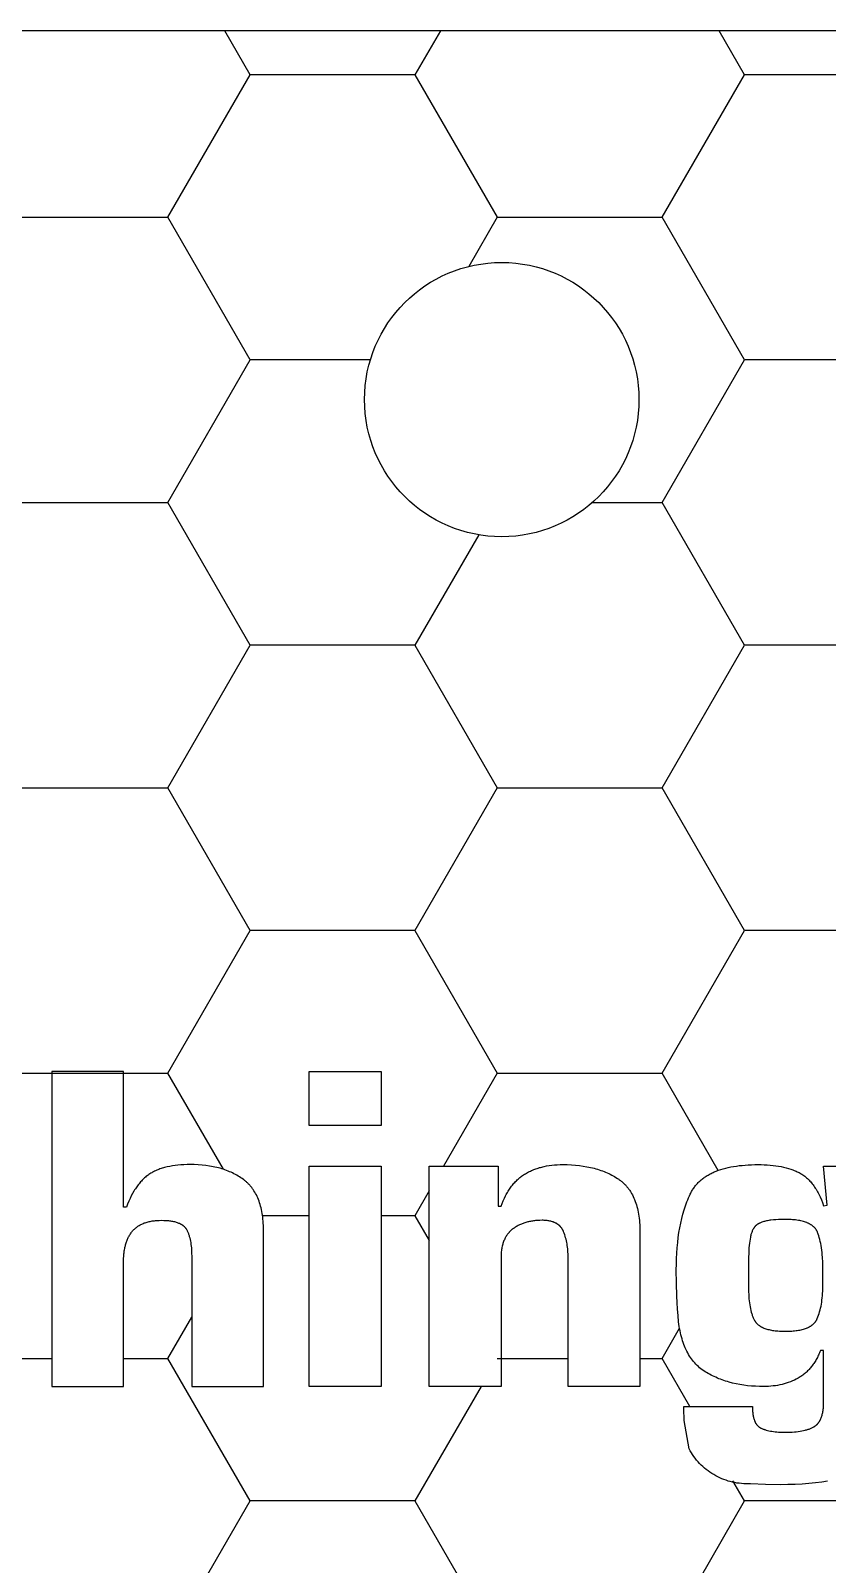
# Model space of a CAD drawing. Header units: millimetres. Extents: x 0 to 80, y 0 to 69.3.
# Drawn here: x 31.42 to 45.93, y 41.33 to 69.28 of the extents above; entities that cross this region are included whole.
import ezdxf

# ---------------------------------------------------------------- set-up
doc = ezdxf.new("R2010")
doc.units = ezdxf.units.MM
doc.header["$MEASUREMENT"] = 0
for name, color, linetype in [('CUT_PERIMETER', 1, 'CONTINUOUS'), ('HEX_BACKGROUND', 3, 'CONTINUOUS'), ('TEXT', 5, 'CONTINUOUS')]:
    doc.layers.add(name, color=color, linetype=linetype)

msp = doc.modelspace()

# ---------------------------------------------------------------- linework, layer by layer
at = {"layer": 'CUT_PERIMETER'}
msp.add_line((60, 69.282), (20, 69.282), dxfattribs=at)
msp.add_circle((40, 62.557), 2.5, dxfattribs=at)
at = {"layer": 'HEX_BACKGROUND'}
for p, q in [((35.417, 68.48), (34.954, 69.282)), ((38.882, 69.282), (38.419, 68.48)), ((44.424, 68.48), (43.961, 69.282)), ((33.916, 65.88), (35.417, 68.48)), ((38.419, 68.48), (35.417, 68.48)), ((38.419, 68.48), (39.92, 65.88)), ((42.923, 65.88), (44.424, 68.48)), ((47.426, 68.48), (44.424, 68.48)), ((30.914, 65.88), (33.916, 65.88)), ((35.417, 63.28), (33.916, 65.88)), ((39.92, 65.88), (39.404, 64.985)), ((39.92, 65.88), (42.923, 65.88)), ((44.424, 63.28), (42.923, 65.88)), ((33.916, 60.68), (35.417, 63.28)), ((37.607, 63.28), (35.417, 63.28)), ((42.923, 60.68), (44.424, 63.28)), ((47.426, 63.28), (44.424, 63.28)), ((30.914, 60.68), (33.916, 60.68)), ((35.417, 58.08), (33.916, 60.68)), ((41.651, 60.68), (42.923, 60.68)), ((44.424, 58.08), (42.923, 60.68)), ((39.581, 60.092), (38.419, 58.08)), ((33.916, 55.48), (35.417, 58.08)), ((38.419, 58.08), (35.417, 58.08)), ((38.419, 58.08), (39.92, 55.48)), ((42.923, 55.48), (44.424, 58.08)), ((47.426, 58.08), (44.424, 58.08)), ((30.914, 55.48), (33.916, 55.48)), ((35.417, 52.88), (33.916, 55.48)), ((39.92, 55.48), (38.419, 52.88)), ((39.92, 55.48), (42.923, 55.48)), ((44.424, 52.88), (42.923, 55.48)), ((33.916, 50.28), (35.417, 52.88)), ((38.419, 52.88), (35.417, 52.88)), ((38.419, 52.88), (39.92, 50.28)), ((42.923, 50.28), (44.424, 52.88)), ((47.426, 52.88), (44.424, 52.88)), ((30.914, 50.28), (33.916, 50.28)), ((34.929, 48.526), (33.916, 50.28)), ((39.92, 50.28), (38.942, 48.586)), ((39.92, 50.28), (42.923, 50.28)), ((43.946, 48.507), (42.923, 50.28)), ((38.68, 48.131), (38.419, 47.68)), ((36.494, 47.68), (35.643, 47.68)), ((38.419, 47.68), (37.802, 47.68)), ((38.419, 47.68), (38.68, 47.228)), ((33.916, 45.08), (34.351, 45.833)), ((42.923, 45.08), (43.241, 45.63)), ((30.914, 45.08), (31.803, 45.08)), ((33.111, 45.08), (33.916, 45.08)), ((35.417, 42.48), (33.916, 45.08)), ((39.92, 45.08), (41.21, 45.08)), ((42.518, 45.08), (42.923, 45.08)), ((43.428, 44.205), (42.923, 45.08)), ((39.624, 44.567), (38.419, 42.48)), ((44.424, 42.48), (44.212, 42.847)), ((33.916, 39.88), (35.417, 42.48)), ((38.419, 42.48), (35.417, 42.48)), ((38.419, 42.48), (39.92, 39.88)), ((42.923, 39.88), (44.424, 42.48)), ((47.426, 42.48), (44.424, 42.48))]:
    msp.add_line(p, q, dxfattribs=at)
at = {"layer": 'TEXT'}
for p, q in [((33.111, 50.307), (31.803, 50.307)), ((31.803, 50.307), (31.803, 44.567)), ((33.111, 47.837), (33.111, 50.307)), ((36.494, 49.326), (36.494, 50.307)), ((36.494, 50.307), (37.802, 50.307)), ((37.802, 50.307), (37.802, 49.326)), ((37.802, 49.326), (36.494, 49.326)), ((33.494, 48.371), (33.479, 48.357)), ((33.509, 48.385), (33.494, 48.371)), ((33.525, 48.398), (33.509, 48.385)), ((33.541, 48.41), (33.525, 48.398)), ((33.557, 48.422), (33.541, 48.41)), ((33.573, 48.433), (33.557, 48.422)), ((33.589, 48.444), (33.573, 48.433)), ((33.606, 48.454), (33.589, 48.444)), ((33.623, 48.464), (33.606, 48.454)), ((33.64, 48.474), (33.623, 48.464)), ((33.658, 48.483), (33.64, 48.474)), ((33.676, 48.492), (33.658, 48.483)), ((33.695, 48.501), (33.676, 48.492)), ((33.714, 48.509), (33.695, 48.501)), ((33.734, 48.517), (33.714, 48.509)), ((33.753, 48.525), (33.734, 48.517)), ((33.774, 48.532), (33.753, 48.525)), ((33.794, 48.539), (33.774, 48.532)), ((33.816, 48.546), (33.794, 48.539)), ((33.837, 48.552), (33.816, 48.546)), ((33.859, 48.558), (33.837, 48.552)), ((33.882, 48.564), (33.859, 48.558)), ((33.904, 48.57), (33.882, 48.564)), ((33.951, 48.579), (33.904, 48.57)), ((34, 48.588), (33.951, 48.579)), ((34.05, 48.595), (34, 48.588)), ((34.101, 48.601), (34.05, 48.595)), ((34.155, 48.606), (34.101, 48.601)), ((34.21, 48.609), (34.155, 48.606)), ((34.267, 48.611), (34.21, 48.609)), ((34.325, 48.612), (34.267, 48.611)), ((34.399, 48.611), (34.325, 48.612)), ((34.472, 48.607), (34.399, 48.611)), ((34.543, 48.602), (34.472, 48.607)), ((34.611, 48.595), (34.543, 48.602)), ((34.678, 48.585), (34.611, 48.595)), ((34.711, 48.58), (34.678, 48.585)), ((34.744, 48.573), (34.711, 48.58)), ((34.775, 48.567), (34.744, 48.573)), ((34.807, 48.56), (34.775, 48.567)), ((34.838, 48.552), (34.807, 48.56)), ((34.868, 48.544), (34.838, 48.552)), ((34.898, 48.535), (34.868, 48.544)), ((34.928, 48.526), (34.898, 48.535)), ((34.957, 48.516), (34.928, 48.526)), ((34.986, 48.506), (34.957, 48.516)), ((35.014, 48.495), (34.986, 48.506)), ((35.041, 48.483), (35.014, 48.495)), ((35.069, 48.472), (35.041, 48.483)), ((35.096, 48.459), (35.069, 48.472)), ((35.122, 48.446), (35.096, 48.459)), ((35.148, 48.433), (35.122, 48.446)), ((35.173, 48.419), (35.148, 48.433)), ((35.198, 48.404), (35.173, 48.419)), ((35.223, 48.389), (35.198, 48.404)), ((35.247, 48.373), (35.223, 48.389)), ((35.27, 48.357), (35.247, 48.373)), ((36.494, 44.567), (36.494, 48.586)), ((36.494, 48.586), (37.802, 48.586)), ((37.802, 48.586), (37.802, 44.567)), ((38.68, 48.586), (39.936, 48.586)), ((38.68, 44.567), (38.68, 48.586)), ((39.936, 48.586), (39.936, 47.854)), ((40.314, 48.361), (40.33, 48.374)), ((40.33, 48.374), (40.346, 48.387)), ((40.346, 48.387), (40.363, 48.4)), ((40.363, 48.4), (40.38, 48.412)), ((40.38, 48.412), (40.397, 48.424)), ((40.397, 48.424), (40.414, 48.435)), ((40.414, 48.435), (40.432, 48.446)), ((40.432, 48.446), (40.45, 48.457)), ((40.45, 48.457), (40.468, 48.467)), ((40.468, 48.467), (40.486, 48.477)), ((40.486, 48.477), (40.505, 48.486)), ((40.505, 48.486), (40.524, 48.495)), ((40.524, 48.495), (40.543, 48.504)), ((40.543, 48.504), (40.563, 48.512)), ((40.563, 48.512), (40.583, 48.52)), ((40.583, 48.52), (40.603, 48.528)), ((40.603, 48.528), (40.623, 48.536)), ((40.623, 48.536), (40.644, 48.543)), ((40.644, 48.543), (40.665, 48.549)), ((40.665, 48.549), (40.686, 48.556)), ((40.686, 48.556), (40.708, 48.562)), ((40.708, 48.562), (40.729, 48.567)), ((40.729, 48.567), (40.751, 48.573)), ((40.751, 48.573), (40.774, 48.578)), ((40.774, 48.578), (40.819, 48.587)), ((40.819, 48.587), (40.866, 48.594)), ((40.866, 48.594), (40.914, 48.601)), ((40.914, 48.601), (40.962, 48.605)), ((40.962, 48.605), (41.012, 48.609)), ((41.012, 48.609), (41.063, 48.611)), ((41.063, 48.611), (41.116, 48.612)), ((41.116, 48.612), (41.193, 48.611)), ((41.193, 48.611), (41.269, 48.607)), ((41.269, 48.607), (41.343, 48.602)), ((41.343, 48.602), (41.415, 48.595)), ((41.415, 48.595), (41.485, 48.586)), ((41.485, 48.586), (41.553, 48.574)), ((41.553, 48.574), (41.586, 48.568)), ((41.586, 48.568), (41.619, 48.561)), ((41.619, 48.561), (41.652, 48.553)), ((41.652, 48.553), (41.684, 48.545)), ((41.684, 48.545), (41.715, 48.536)), ((41.715, 48.536), (41.746, 48.527)), ((41.746, 48.527), (41.777, 48.518)), ((41.777, 48.518), (41.807, 48.507)), ((41.807, 48.507), (41.836, 48.497)), ((41.836, 48.497), (41.866, 48.485)), ((41.866, 48.485), (41.894, 48.474)), ((41.894, 48.474), (41.922, 48.462)), ((41.922, 48.462), (41.95, 48.449)), ((41.95, 48.449), (41.977, 48.435)), ((41.977, 48.435), (42.004, 48.422)), ((42.004, 48.422), (42.031, 48.407)), ((42.031, 48.407), (42.056, 48.392)), ((42.056, 48.392), (42.082, 48.377)), ((42.082, 48.377), (42.107, 48.361)), ((43.665, 48.357), (43.68, 48.369)), ((43.68, 48.369), (43.695, 48.38)), ((43.695, 48.38), (43.711, 48.391)), ((43.711, 48.391), (43.728, 48.401)), ((43.728, 48.401), (43.744, 48.412)), ((43.744, 48.412), (43.761, 48.422)), ((43.761, 48.422), (43.779, 48.432)), ((43.779, 48.432), (43.796, 48.441)), ((43.796, 48.441), (43.814, 48.451)), ((43.814, 48.451), (43.833, 48.46)), ((43.833, 48.46), (43.852, 48.469)), ((43.852, 48.469), (43.871, 48.477)), ((43.871, 48.477), (43.89, 48.485)), ((43.89, 48.485), (43.91, 48.493)), ((43.91, 48.493), (43.951, 48.509)), ((43.951, 48.509), (43.993, 48.523)), ((43.993, 48.523), (44.036, 48.536)), ((44.036, 48.536), (44.081, 48.548)), ((44.081, 48.548), (44.128, 48.559)), ((44.128, 48.559), (44.176, 48.569)), ((44.176, 48.569), (44.225, 48.578)), ((44.225, 48.578), (44.276, 48.586)), ((44.276, 48.586), (44.328, 48.593)), ((44.328, 48.593), (44.381, 48.598)), ((44.381, 48.598), (44.436, 48.603)), ((44.436, 48.603), (44.492, 48.607)), ((44.492, 48.607), (44.55, 48.609)), ((44.55, 48.609), (44.609, 48.611)), ((44.609, 48.611), (44.67, 48.612)), ((44.67, 48.612), (44.727, 48.611)), ((44.727, 48.611), (44.783, 48.609)), ((44.783, 48.609), (44.838, 48.606)), ((44.838, 48.606), (44.891, 48.602)), ((44.891, 48.602), (44.943, 48.597)), ((44.943, 48.597), (44.993, 48.591)), ((44.993, 48.591), (45.042, 48.584)), ((45.042, 48.584), (45.09, 48.575)), ((45.09, 48.575), (45.136, 48.565)), ((45.136, 48.565), (45.18, 48.554)), ((45.18, 48.554), (45.224, 48.542)), ((45.224, 48.542), (45.265, 48.529)), ((45.265, 48.529), (45.286, 48.522)), ((45.286, 48.522), (45.306, 48.515)), ((45.306, 48.515), (45.326, 48.507)), ((45.326, 48.507), (45.345, 48.5)), ((45.345, 48.5), (45.364, 48.491)), ((45.364, 48.491), (45.383, 48.483)), ((45.383, 48.483), (45.401, 48.474)), ((45.401, 48.474), (45.419, 48.465)), ((45.419, 48.465), (45.436, 48.456)), ((45.436, 48.456), (45.454, 48.446)), ((45.454, 48.446), (45.471, 48.435)), ((45.471, 48.435), (45.488, 48.424)), ((45.488, 48.424), (45.505, 48.412)), ((45.505, 48.412), (45.521, 48.4)), ((45.521, 48.4), (45.537, 48.386)), ((45.537, 48.386), (45.553, 48.373)), ((45.553, 48.373), (45.569, 48.358)), ((45.927, 47.871), (45.866, 48.586)), ((45.866, 48.586), (47.175, 48.586)), ((33.3, 48.128), (33.275, 48.085)), ((33.312, 48.149), (33.3, 48.128)), ((33.325, 48.169), (33.312, 48.149)), ((33.338, 48.189), (33.325, 48.169)), ((33.351, 48.208), (33.338, 48.189)), ((33.365, 48.227), (33.351, 48.208)), ((33.378, 48.245), (33.365, 48.227)), ((33.392, 48.263), (33.378, 48.245)), ((33.406, 48.28), (33.392, 48.263)), ((33.42, 48.296), (33.406, 48.28)), ((33.435, 48.312), (33.42, 48.296)), ((33.449, 48.328), (33.435, 48.312)), ((33.464, 48.343), (33.449, 48.328)), ((33.479, 48.357), (33.464, 48.343)), ((35.293, 48.34), (35.27, 48.357)), ((35.305, 48.332), (35.293, 48.34)), ((35.316, 48.323), (35.305, 48.332)), ((35.327, 48.314), (35.316, 48.323)), ((35.337, 48.305), (35.327, 48.314)), ((35.348, 48.296), (35.337, 48.305)), ((35.359, 48.286), (35.348, 48.296)), ((35.369, 48.277), (35.359, 48.286)), ((35.379, 48.267), (35.369, 48.277)), ((35.389, 48.257), (35.379, 48.267)), ((35.399, 48.247), (35.389, 48.257)), ((35.408, 48.236), (35.399, 48.247)), ((35.417, 48.226), (35.408, 48.236)), ((35.427, 48.215), (35.417, 48.226)), ((35.436, 48.204), (35.427, 48.215)), ((35.445, 48.193), (35.436, 48.204)), ((35.453, 48.182), (35.445, 48.193)), ((35.462, 48.17), (35.453, 48.182)), ((35.47, 48.158), (35.462, 48.17)), ((35.486, 48.134), (35.47, 48.158)), ((35.501, 48.11), (35.486, 48.134)), ((35.516, 48.085), (35.501, 48.11)), ((40.093, 48.085), (40.104, 48.105)), ((40.104, 48.105), (40.117, 48.126)), ((40.117, 48.126), (40.129, 48.145)), ((40.129, 48.145), (40.142, 48.165)), ((40.142, 48.165), (40.155, 48.183)), ((40.155, 48.183), (40.168, 48.202)), ((40.168, 48.202), (40.181, 48.22)), ((40.181, 48.22), (40.195, 48.237)), ((40.195, 48.237), (40.209, 48.254)), ((40.209, 48.254), (40.223, 48.271)), ((40.223, 48.271), (40.238, 48.287)), ((40.238, 48.287), (40.252, 48.303)), ((40.252, 48.303), (40.267, 48.318)), ((40.267, 48.318), (40.283, 48.333)), ((40.283, 48.333), (40.298, 48.347)), ((40.298, 48.347), (40.314, 48.361)), ((42.107, 48.361), (42.131, 48.345)), ((42.131, 48.345), (42.143, 48.336)), ((42.143, 48.336), (42.155, 48.328)), ((42.155, 48.328), (42.167, 48.319)), ((42.167, 48.319), (42.178, 48.31)), ((42.178, 48.31), (42.189, 48.301)), ((42.189, 48.301), (42.2, 48.291)), ((42.2, 48.291), (42.211, 48.281)), ((42.211, 48.281), (42.222, 48.272)), ((42.222, 48.272), (42.232, 48.261)), ((42.232, 48.261), (42.243, 48.251)), ((42.243, 48.251), (42.253, 48.241)), ((42.253, 48.241), (42.263, 48.23)), ((42.263, 48.23), (42.272, 48.219)), ((42.272, 48.219), (42.282, 48.208)), ((42.282, 48.208), (42.291, 48.197)), ((42.291, 48.197), (42.301, 48.185)), ((42.301, 48.185), (42.31, 48.173)), ((42.31, 48.173), (42.318, 48.161)), ((42.318, 48.161), (42.327, 48.149)), ((42.327, 48.149), (42.335, 48.137)), ((42.335, 48.137), (42.344, 48.124)), ((42.344, 48.124), (42.352, 48.112)), ((42.352, 48.112), (42.359, 48.099)), ((42.359, 48.099), (42.367, 48.085)), ((43.435, 48.074), (43.443, 48.09)), ((43.443, 48.09), (43.452, 48.107)), ((43.452, 48.107), (43.46, 48.123)), ((43.46, 48.123), (43.47, 48.139)), ((43.47, 48.139), (43.479, 48.154)), ((43.479, 48.154), (43.489, 48.17)), ((43.489, 48.17), (43.499, 48.185)), ((43.499, 48.185), (43.51, 48.2)), ((43.51, 48.2), (43.521, 48.214)), ((43.521, 48.214), (43.532, 48.229)), ((43.532, 48.229), (43.544, 48.243)), ((43.544, 48.243), (43.556, 48.256)), ((43.556, 48.256), (43.568, 48.27)), ((43.568, 48.27), (43.581, 48.283)), ((43.581, 48.283), (43.594, 48.296)), ((43.594, 48.296), (43.607, 48.309)), ((43.607, 48.309), (43.621, 48.322)), ((43.621, 48.322), (43.635, 48.334)), ((43.635, 48.334), (43.65, 48.346)), ((43.65, 48.346), (43.665, 48.357)), ((45.569, 48.358), (45.585, 48.344)), ((45.585, 48.344), (45.6, 48.328)), ((45.6, 48.328), (45.615, 48.312)), ((45.615, 48.312), (45.63, 48.295)), ((45.63, 48.295), (45.644, 48.278)), ((45.644, 48.278), (45.659, 48.26)), ((45.659, 48.26), (45.673, 48.242)), ((45.673, 48.242), (45.687, 48.222)), ((45.687, 48.222), (45.7, 48.203)), ((45.7, 48.203), (45.714, 48.182)), ((45.714, 48.182), (45.727, 48.161)), ((45.727, 48.161), (45.74, 48.14)), ((45.74, 48.14), (45.752, 48.118)), ((45.752, 48.118), (45.765, 48.095)), ((45.765, 48.095), (45.777, 48.072)), ((33.163, 47.837), (33.111, 47.837)), ((33.184, 47.891), (33.163, 47.837)), ((33.205, 47.943), (33.184, 47.891)), ((33.228, 47.992), (33.205, 47.943)), ((33.251, 48.04), (33.228, 47.992)), ((33.275, 48.085), (33.251, 48.04)), ((35.53, 48.058), (35.516, 48.085)), ((35.543, 48.032), (35.53, 48.058)), ((35.556, 48.004), (35.543, 48.032)), ((35.568, 47.976), (35.556, 48.004)), ((35.579, 47.947), (35.568, 47.976)), ((35.589, 47.917), (35.579, 47.947)), ((35.599, 47.887), (35.589, 47.917)), ((35.608, 47.855), (35.599, 47.887)), ((35.616, 47.823), (35.608, 47.855)), ((35.623, 47.791), (35.616, 47.823)), ((39.936, 47.854), (39.988, 47.854)), ((39.988, 47.854), (40.007, 47.904)), ((40.007, 47.904), (40.027, 47.952)), ((40.027, 47.952), (40.048, 47.998)), ((40.048, 47.998), (40.07, 48.042)), ((40.07, 48.042), (40.081, 48.064)), ((40.081, 48.064), (40.093, 48.085)), ((42.367, 48.085), (42.382, 48.058)), ((42.382, 48.058), (42.396, 48.031)), ((42.396, 48.031), (42.409, 48.002)), ((42.409, 48.002), (42.422, 47.973)), ((42.422, 47.973), (42.433, 47.942)), ((42.433, 47.942), (42.444, 47.911)), ((42.444, 47.911), (42.454, 47.879)), ((42.454, 47.879), (42.464, 47.847)), ((42.464, 47.847), (42.473, 47.813)), ((42.473, 47.813), (42.481, 47.779)), ((43.324, 47.786), (43.349, 47.861)), ((43.349, 47.861), (43.375, 47.934)), ((43.375, 47.934), (43.39, 47.97)), ((43.39, 47.97), (43.404, 48.005)), ((43.404, 48.005), (43.419, 48.04)), ((43.419, 48.04), (43.435, 48.074)), ((45.777, 48.072), (45.789, 48.048)), ((45.789, 48.048), (45.801, 48.023)), ((45.801, 48.023), (45.824, 47.972)), ((45.824, 47.972), (45.845, 47.919)), ((45.845, 47.919), (45.866, 47.863)), ((45.866, 47.863), (45.927, 47.871)), ((33.425, 47.52), (33.44, 47.528)), ((33.44, 47.528), (33.456, 47.535)), ((33.456, 47.535), (33.472, 47.541)), ((33.472, 47.541), (33.488, 47.548)), ((33.488, 47.548), (33.505, 47.553)), ((33.505, 47.553), (33.522, 47.559)), ((33.522, 47.559), (33.539, 47.564)), ((33.539, 47.564), (33.557, 47.569)), ((33.557, 47.569), (33.575, 47.573)), ((33.575, 47.573), (33.593, 47.577)), ((33.593, 47.577), (33.612, 47.581)), ((33.612, 47.581), (33.632, 47.584)), ((33.632, 47.584), (33.651, 47.587)), ((33.651, 47.587), (33.671, 47.589)), ((33.671, 47.589), (33.692, 47.591)), ((33.692, 47.591), (33.713, 47.593)), ((33.713, 47.593), (33.734, 47.594)), ((33.734, 47.594), (33.756, 47.595)), ((33.756, 47.595), (33.8, 47.596)), ((33.8, 47.596), (33.845, 47.595)), ((33.845, 47.595), (33.888, 47.593)), ((33.888, 47.593), (33.909, 47.592)), ((33.909, 47.592), (33.929, 47.59)), ((33.929, 47.59), (33.948, 47.588)), ((33.948, 47.588), (33.968, 47.585)), ((33.968, 47.585), (33.986, 47.582)), ((33.986, 47.582), (34.004, 47.579)), ((34.004, 47.579), (34.021, 47.576)), ((34.021, 47.576), (34.038, 47.572)), ((34.038, 47.572), (34.054, 47.568)), ((34.054, 47.568), (34.07, 47.563)), ((34.07, 47.563), (34.085, 47.558)), ((34.085, 47.558), (34.1, 47.553)), ((34.1, 47.553), (34.114, 47.547)), ((34.114, 47.547), (34.121, 47.545)), ((34.121, 47.545), (34.128, 47.542)), ((34.128, 47.542), (34.134, 47.538)), ((34.134, 47.538), (34.141, 47.535)), ((34.141, 47.535), (34.147, 47.532)), ((34.147, 47.532), (34.153, 47.529)), ((34.153, 47.529), (34.159, 47.525)), ((35.63, 47.757), (35.623, 47.791)), ((35.636, 47.723), (35.63, 47.757)), ((35.641, 47.688), (35.636, 47.723)), ((35.646, 47.653), (35.641, 47.688)), ((35.65, 47.616), (35.646, 47.653)), ((35.653, 47.579), (35.65, 47.616)), ((35.656, 47.542), (35.653, 47.579)), ((35.658, 47.503), (35.656, 47.542)), ((40.358, 47.527), (40.342, 47.521)), ((40.373, 47.534), (40.358, 47.527)), ((40.389, 47.54), (40.373, 47.534)), ((40.406, 47.546), (40.389, 47.54)), ((40.422, 47.551), (40.406, 47.546)), ((40.439, 47.556), (40.422, 47.551)), ((40.456, 47.561), (40.439, 47.556)), ((40.473, 47.566), (40.456, 47.561)), ((40.49, 47.57), (40.473, 47.566)), ((40.508, 47.574), (40.49, 47.57)), ((40.526, 47.577), (40.508, 47.574)), ((40.544, 47.58), (40.526, 47.577)), ((40.562, 47.583), (40.544, 47.58)), ((40.581, 47.586), (40.562, 47.583)), ((40.599, 47.588), (40.581, 47.586)), ((40.618, 47.59), (40.599, 47.588)), ((40.657, 47.594), (40.618, 47.59)), ((40.696, 47.595), (40.657, 47.594)), ((40.737, 47.596), (40.696, 47.595)), ((40.756, 47.596), (40.737, 47.596)), ((40.775, 47.595), (40.756, 47.596)), ((40.793, 47.594), (40.775, 47.595)), ((40.811, 47.593), (40.793, 47.594)), ((40.828, 47.591), (40.811, 47.593)), ((40.845, 47.589), (40.828, 47.591)), ((40.861, 47.586), (40.845, 47.589)), ((40.878, 47.583), (40.861, 47.586)), ((40.893, 47.579), (40.878, 47.583)), ((40.908, 47.575), (40.893, 47.579)), ((40.923, 47.571), (40.908, 47.575)), ((40.93, 47.569), (40.923, 47.571)), ((40.937, 47.566), (40.93, 47.569)), ((40.944, 47.564), (40.937, 47.566)), ((40.951, 47.561), (40.944, 47.564)), ((40.958, 47.558), (40.951, 47.561)), ((40.964, 47.556), (40.958, 47.558)), ((40.971, 47.553), (40.964, 47.556)), ((40.977, 47.55), (40.971, 47.553)), ((40.983, 47.547), (40.977, 47.55)), ((40.99, 47.543), (40.983, 47.547)), ((40.996, 47.54), (40.99, 47.543)), ((41.002, 47.537), (40.996, 47.54)), ((41.008, 47.533), (41.002, 47.537)), ((41.013, 47.529), (41.008, 47.533)), ((41.019, 47.526), (41.013, 47.529)), ((42.481, 47.779), (42.488, 47.743)), ((42.488, 47.743), (42.494, 47.707)), ((42.494, 47.707), (42.5, 47.671)), ((42.5, 47.671), (42.505, 47.633)), ((42.505, 47.633), (42.509, 47.594)), ((42.509, 47.594), (42.512, 47.555)), ((42.512, 47.555), (42.515, 47.515)), ((43.245, 47.459), (43.261, 47.545)), ((43.261, 47.545), (43.28, 47.627)), ((43.28, 47.627), (43.301, 47.708)), ((43.301, 47.708), (43.324, 47.786)), ((44.669, 47.527), (44.663, 47.524)), ((44.674, 47.531), (44.669, 47.527)), ((44.68, 47.534), (44.674, 47.531)), ((44.687, 47.538), (44.68, 47.534)), ((44.693, 47.541), (44.687, 47.538)), ((44.699, 47.544), (44.693, 47.541)), ((44.706, 47.547), (44.699, 47.544)), ((44.713, 47.55), (44.706, 47.547)), ((44.727, 47.556), (44.713, 47.55)), ((44.742, 47.562), (44.727, 47.556)), ((44.757, 47.567), (44.742, 47.562)), ((44.774, 47.572), (44.757, 47.567)), ((44.791, 47.577), (44.774, 47.572)), ((44.808, 47.581), (44.791, 47.577)), ((44.826, 47.585), (44.808, 47.581)), ((44.845, 47.589), (44.826, 47.585)), ((44.865, 47.593), (44.845, 47.589)), ((44.885, 47.596), (44.865, 47.593)), ((44.906, 47.599), (44.885, 47.596)), ((44.95, 47.604), (44.906, 47.599)), ((44.996, 47.608), (44.95, 47.604)), ((45.045, 47.611), (44.996, 47.608)), ((45.097, 47.613), (45.045, 47.611)), ((45.152, 47.613), (45.097, 47.613)), ((45.214, 47.612), (45.152, 47.613)), ((45.272, 47.61), (45.214, 47.612)), ((45.301, 47.607), (45.272, 47.61)), ((45.328, 47.605), (45.301, 47.607)), ((45.354, 47.602), (45.328, 47.605)), ((45.38, 47.598), (45.354, 47.602)), ((45.405, 47.595), (45.38, 47.598)), ((45.429, 47.59), (45.405, 47.595)), ((45.452, 47.585), (45.429, 47.59)), ((45.475, 47.58), (45.452, 47.585)), ((45.496, 47.574), (45.475, 47.58)), ((45.517, 47.568), (45.496, 47.574)), ((45.537, 47.561), (45.517, 47.568)), ((45.557, 47.554), (45.537, 47.561)), ((45.566, 47.55), (45.557, 47.554)), ((45.575, 47.546), (45.566, 47.55)), ((45.584, 47.542), (45.575, 47.546)), ((45.593, 47.538), (45.584, 47.542)), ((45.601, 47.534), (45.593, 47.538)), ((45.609, 47.53), (45.601, 47.534)), ((45.617, 47.525), (45.609, 47.53)), ((33.175, 47.235), (33.182, 47.25)), ((33.182, 47.25), (33.189, 47.266)), ((33.189, 47.266), (33.196, 47.281)), ((33.196, 47.281), (33.203, 47.296)), ((33.203, 47.296), (33.211, 47.31)), ((33.211, 47.31), (33.219, 47.324)), ((33.219, 47.324), (33.228, 47.338)), ((33.228, 47.338), (33.237, 47.351)), ((33.237, 47.351), (33.246, 47.365)), ((33.246, 47.365), (33.255, 47.378)), ((33.255, 47.378), (33.265, 47.39)), ((33.265, 47.39), (33.275, 47.402)), ((33.275, 47.402), (33.285, 47.414)), ((33.285, 47.414), (33.296, 47.426)), ((33.296, 47.426), (33.307, 47.437)), ((33.307, 47.437), (33.319, 47.448)), ((33.319, 47.448), (33.331, 47.458)), ((33.331, 47.458), (33.343, 47.468)), ((33.343, 47.468), (33.356, 47.478)), ((33.356, 47.478), (33.369, 47.487)), ((33.369, 47.487), (33.383, 47.496)), ((33.383, 47.496), (33.396, 47.504)), ((33.396, 47.504), (33.411, 47.513)), ((33.411, 47.513), (33.425, 47.52)), ((34.159, 47.525), (34.165, 47.522)), ((34.165, 47.522), (34.171, 47.518)), ((34.171, 47.518), (34.177, 47.515)), ((34.177, 47.515), (34.182, 47.511)), ((34.182, 47.511), (34.187, 47.507)), ((34.187, 47.507), (34.193, 47.503)), ((34.193, 47.503), (34.198, 47.499)), ((34.198, 47.499), (34.203, 47.495)), ((34.203, 47.495), (34.207, 47.491)), ((34.207, 47.491), (34.212, 47.487)), ((34.212, 47.487), (34.217, 47.482)), ((34.217, 47.482), (34.221, 47.478)), ((34.221, 47.478), (34.225, 47.473)), ((34.225, 47.473), (34.229, 47.469)), ((34.229, 47.469), (34.233, 47.464)), ((34.233, 47.464), (34.237, 47.459)), ((34.237, 47.459), (34.241, 47.455)), ((34.241, 47.455), (34.245, 47.45)), ((34.245, 47.45), (34.248, 47.445)), ((34.248, 47.445), (34.251, 47.44)), ((34.251, 47.44), (34.254, 47.434)), ((34.254, 47.434), (34.258, 47.429)), ((34.258, 47.429), (34.26, 47.424)), ((34.26, 47.424), (34.266, 47.413)), ((34.266, 47.413), (34.271, 47.402)), ((34.271, 47.402), (34.277, 47.39)), ((34.277, 47.39), (34.282, 47.379)), ((34.282, 47.379), (34.286, 47.367)), ((34.286, 47.367), (34.291, 47.355)), ((34.291, 47.355), (34.296, 47.342)), ((34.296, 47.342), (34.3, 47.33)), ((34.3, 47.33), (34.304, 47.317)), ((34.304, 47.317), (34.308, 47.304)), ((34.308, 47.304), (34.315, 47.277)), ((34.315, 47.277), (34.322, 47.249)), ((34.322, 47.249), (34.328, 47.219)), ((35.659, 47.464), (35.658, 47.503)), ((35.659, 47.424), (35.659, 47.464)), ((35.659, 44.567), (35.659, 47.424)), ((40.055, 47.259), (40.048, 47.243)), ((40.062, 47.274), (40.055, 47.259)), ((40.07, 47.289), (40.062, 47.274)), ((40.079, 47.303), (40.07, 47.289)), ((40.088, 47.318), (40.079, 47.303)), ((40.097, 47.331), (40.088, 47.318)), ((40.107, 47.345), (40.097, 47.331)), ((40.117, 47.357), (40.107, 47.345)), ((40.127, 47.37), (40.117, 47.357)), ((40.133, 47.376), (40.127, 47.37)), ((40.138, 47.382), (40.133, 47.376)), ((40.144, 47.388), (40.138, 47.382)), ((40.15, 47.394), (40.144, 47.388)), ((40.155, 47.4), (40.15, 47.394)), ((40.161, 47.405), (40.155, 47.4)), ((40.173, 47.416), (40.161, 47.405)), ((40.186, 47.427), (40.173, 47.416)), ((40.199, 47.437), (40.186, 47.427)), ((40.212, 47.447), (40.199, 47.437)), ((40.226, 47.456), (40.212, 47.447)), ((40.239, 47.465), (40.226, 47.456)), ((40.253, 47.474), (40.239, 47.465)), ((40.268, 47.483), (40.253, 47.474)), ((40.282, 47.491), (40.268, 47.483)), ((40.297, 47.499), (40.282, 47.491)), ((40.312, 47.506), (40.297, 47.499)), ((40.327, 47.514), (40.312, 47.506)), ((40.342, 47.521), (40.327, 47.514)), ((41.024, 47.522), (41.019, 47.526)), ((41.03, 47.518), (41.024, 47.522)), ((41.035, 47.514), (41.03, 47.518)), ((41.04, 47.509), (41.035, 47.514)), ((41.045, 47.505), (41.04, 47.509)), ((41.05, 47.501), (41.045, 47.505)), ((41.055, 47.496), (41.05, 47.501)), ((41.06, 47.492), (41.055, 47.496)), ((41.064, 47.487), (41.06, 47.492)), ((41.069, 47.482), (41.064, 47.487)), ((41.073, 47.477), (41.069, 47.482)), ((41.078, 47.472), (41.073, 47.477)), ((41.082, 47.467), (41.078, 47.472)), ((41.086, 47.462), (41.082, 47.467)), ((41.09, 47.457), (41.086, 47.462)), ((41.094, 47.451), (41.09, 47.457)), ((41.097, 47.446), (41.094, 47.451)), ((41.101, 47.44), (41.097, 47.446)), ((41.104, 47.435), (41.101, 47.44)), ((41.108, 47.429), (41.104, 47.435)), ((41.111, 47.423), (41.108, 47.429)), ((41.114, 47.417), (41.111, 47.423)), ((41.117, 47.411), (41.114, 47.417)), ((41.12, 47.404), (41.117, 47.411)), ((41.123, 47.398), (41.12, 47.404)), ((41.126, 47.392), (41.123, 47.398)), ((41.128, 47.385), (41.126, 47.392)), ((41.138, 47.359), (41.128, 47.385)), ((41.148, 47.332), (41.138, 47.359)), ((41.156, 47.305), (41.148, 47.332)), ((41.164, 47.277), (41.156, 47.305)), ((41.172, 47.25), (41.164, 47.277)), ((41.178, 47.222), (41.172, 47.25)), ((42.515, 47.515), (42.517, 47.474)), ((42.517, 47.474), (42.518, 47.432)), ((42.518, 47.432), (42.518, 47.389)), ((42.518, 47.389), (42.518, 44.567)), ((43.206, 47.19), (43.217, 47.282)), ((43.217, 47.282), (43.23, 47.372)), ((43.23, 47.372), (43.245, 47.459)), ((44.524, 47.254), (44.518, 47.218)), ((44.531, 47.288), (44.524, 47.254)), ((44.534, 47.304), (44.531, 47.288)), ((44.538, 47.32), (44.534, 47.304)), ((44.542, 47.335), (44.538, 47.32)), ((44.547, 47.349), (44.542, 47.335)), ((44.551, 47.364), (44.547, 47.349)), ((44.556, 47.377), (44.551, 47.364)), ((44.561, 47.39), (44.556, 47.377)), ((44.566, 47.403), (44.561, 47.39)), ((44.571, 47.415), (44.566, 47.403)), ((44.577, 47.426), (44.571, 47.415)), ((44.583, 47.437), (44.577, 47.426)), ((44.586, 47.442), (44.583, 47.437)), ((44.589, 47.448), (44.586, 47.442)), ((44.592, 47.453), (44.589, 47.448)), ((44.595, 47.458), (44.592, 47.453)), ((44.598, 47.462), (44.595, 47.458)), ((44.601, 47.467), (44.598, 47.462)), ((44.604, 47.471), (44.601, 47.467)), ((44.608, 47.476), (44.604, 47.471)), ((44.612, 47.48), (44.608, 47.476)), ((44.615, 47.485), (44.612, 47.48)), ((44.619, 47.489), (44.615, 47.485)), ((44.624, 47.493), (44.619, 47.489)), ((44.628, 47.497), (44.624, 47.493)), ((44.632, 47.501), (44.628, 47.497)), ((44.637, 47.505), (44.632, 47.501)), ((44.642, 47.509), (44.637, 47.505)), ((44.647, 47.513), (44.642, 47.509)), ((44.652, 47.517), (44.647, 47.513)), ((44.657, 47.52), (44.652, 47.517)), ((44.663, 47.524), (44.657, 47.52)), ((45.625, 47.521), (45.617, 47.525)), ((45.633, 47.516), (45.625, 47.521)), ((45.641, 47.511), (45.633, 47.516)), ((45.648, 47.506), (45.641, 47.511)), ((45.655, 47.501), (45.648, 47.506)), ((45.662, 47.496), (45.655, 47.501)), ((45.669, 47.491), (45.662, 47.496)), ((45.675, 47.486), (45.669, 47.491)), ((45.681, 47.48), (45.675, 47.486)), ((45.687, 47.475), (45.681, 47.48)), ((45.693, 47.469), (45.687, 47.475)), ((45.699, 47.463), (45.693, 47.469)), ((45.704, 47.457), (45.699, 47.463)), ((45.71, 47.451), (45.704, 47.457)), ((45.715, 47.445), (45.71, 47.451)), ((45.72, 47.438), (45.715, 47.445)), ((45.724, 47.432), (45.72, 47.438)), ((45.729, 47.426), (45.724, 47.432)), ((45.733, 47.419), (45.729, 47.426)), ((45.737, 47.412), (45.733, 47.419)), ((45.741, 47.405), (45.737, 47.412)), ((45.745, 47.398), (45.741, 47.405)), ((45.748, 47.391), (45.745, 47.398)), ((45.751, 47.384), (45.748, 47.391)), ((45.754, 47.377), (45.751, 47.384)), ((45.76, 47.362), (45.754, 47.377)), ((45.766, 47.346), (45.76, 47.362)), ((45.777, 47.315), (45.766, 47.346)), ((45.787, 47.282), (45.777, 47.315)), ((45.796, 47.247), (45.787, 47.282)), ((45.804, 47.211), (45.796, 47.247)), ((33.114, 46.942), (33.117, 46.983)), ((33.117, 46.983), (33.119, 47.003)), ((33.119, 47.003), (33.122, 47.022)), ((33.122, 47.022), (33.124, 47.042)), ((33.124, 47.042), (33.127, 47.061)), ((33.127, 47.061), (33.131, 47.08)), ((33.131, 47.08), (33.134, 47.098)), ((33.134, 47.098), (33.138, 47.116)), ((33.138, 47.116), (33.143, 47.134)), ((33.143, 47.134), (33.147, 47.152)), ((33.147, 47.152), (33.152, 47.169)), ((33.152, 47.169), (33.158, 47.186)), ((33.158, 47.186), (33.163, 47.202)), ((33.163, 47.202), (33.169, 47.219)), ((33.169, 47.219), (33.175, 47.235)), ((34.328, 47.219), (34.333, 47.189)), ((34.333, 47.189), (34.338, 47.158)), ((34.338, 47.158), (34.342, 47.126)), ((34.342, 47.126), (34.345, 47.093)), ((34.345, 47.093), (34.348, 47.059)), ((34.348, 47.059), (34.349, 47.024)), ((34.349, 47.024), (34.35, 46.988)), ((34.35, 46.988), (34.351, 46.951)), ((39.99, 46.982), (39.989, 46.961)), ((39.991, 47.003), (39.99, 46.982)), ((39.993, 47.024), (39.991, 47.003)), ((39.995, 47.045), (39.993, 47.024)), ((39.998, 47.065), (39.995, 47.045)), ((40.001, 47.084), (39.998, 47.065)), ((40.005, 47.103), (40.001, 47.084)), ((40.009, 47.122), (40.005, 47.103)), ((40.013, 47.141), (40.009, 47.122)), ((40.018, 47.159), (40.013, 47.141)), ((40.023, 47.176), (40.018, 47.159)), ((40.028, 47.194), (40.023, 47.176)), ((40.034, 47.211), (40.028, 47.194)), ((40.041, 47.227), (40.034, 47.211)), ((40.048, 47.243), (40.041, 47.227)), ((41.184, 47.193), (41.178, 47.222)), ((41.19, 47.165), (41.184, 47.193)), ((41.195, 47.136), (41.19, 47.165)), ((41.199, 47.106), (41.195, 47.136)), ((41.202, 47.077), (41.199, 47.106)), ((41.205, 47.047), (41.202, 47.077)), ((41.207, 47.017), (41.205, 47.047)), ((41.209, 46.987), (41.207, 47.017)), ((41.21, 46.956), (41.209, 46.987)), ((43.185, 46.898), (43.19, 46.998)), ((43.19, 46.998), (43.197, 47.095)), ((43.197, 47.095), (43.206, 47.19)), ((44.5, 47.007), (44.498, 46.908)), ((44.502, 47.053), (44.5, 47.007)), ((44.504, 47.097), (44.502, 47.053)), ((44.508, 47.14), (44.504, 47.097)), ((44.512, 47.18), (44.508, 47.14)), ((44.518, 47.218), (44.512, 47.18)), ((45.812, 47.174), (45.804, 47.211)), ((45.819, 47.136), (45.812, 47.174)), ((45.825, 47.096), (45.819, 47.136)), ((45.831, 47.054), (45.825, 47.096)), ((45.836, 47.012), (45.831, 47.054)), ((45.84, 46.968), (45.836, 47.012)), ((45.843, 46.922), (45.84, 46.968)), ((33.111, 46.856), (33.112, 46.899)), ((33.111, 44.567), (33.111, 46.856)), ((33.112, 46.899), (33.114, 46.942)), ((34.351, 46.951), (34.351, 44.567)), ((39.989, 46.961), (39.988, 46.939)), ((39.988, 46.939), (39.988, 46.916)), ((39.988, 46.916), (39.988, 44.567)), ((41.21, 46.925), (41.21, 46.956)), ((41.21, 44.567), (41.21, 46.925)), ((43.181, 46.692), (43.182, 46.797)), ((43.183, 46.452), (43.181, 46.692)), ((43.182, 46.797), (43.185, 46.898)), ((44.498, 46.908), (44.498, 46.658)), ((45.848, 46.827), (45.843, 46.922)), ((45.849, 46.727), (45.848, 46.827)), ((45.849, 46.391), (45.849, 46.727)), ((43.19, 46.215), (43.183, 46.452)), ((44.498, 46.658), (44.498, 46.331)), ((43.195, 46.097), (43.19, 46.215)), ((44.498, 46.331), (44.498, 46.288)), ((44.498, 46.288), (44.5, 46.247)), ((44.5, 46.247), (44.502, 46.207)), ((44.502, 46.207), (44.504, 46.167)), ((44.504, 46.167), (44.508, 46.129)), ((44.508, 46.129), (44.512, 46.092)), ((45.83, 46.105), (45.835, 46.143)), ((45.835, 46.143), (45.839, 46.182)), ((45.839, 46.182), (45.843, 46.222)), ((45.843, 46.222), (45.846, 46.263)), ((45.846, 46.263), (45.848, 46.305)), ((45.848, 46.305), (45.849, 46.347)), ((45.849, 46.347), (45.849, 46.391)), ((43.203, 45.979), (43.195, 46.097)), ((43.212, 45.862), (43.203, 45.979)), ((43.224, 45.746), (43.212, 45.862)), ((44.512, 46.092), (44.518, 46.056)), ((44.518, 46.056), (44.524, 46.021)), ((44.524, 46.021), (44.531, 45.987)), ((44.531, 45.987), (44.538, 45.954)), ((44.538, 45.954), (44.547, 45.923)), ((44.547, 45.923), (44.556, 45.892)), ((44.556, 45.892), (44.561, 45.877)), ((44.561, 45.877), (44.566, 45.862)), ((44.566, 45.862), (44.571, 45.848)), ((45.762, 45.835), (45.773, 45.866)), ((45.773, 45.866), (45.784, 45.897)), ((45.784, 45.897), (45.793, 45.93)), ((45.793, 45.93), (45.802, 45.963)), ((45.802, 45.963), (45.81, 45.997)), ((45.81, 45.997), (45.818, 46.032)), ((45.818, 46.032), (45.824, 46.068)), ((45.824, 46.068), (45.83, 46.105)), ((43.229, 45.704), (43.224, 45.746)), ((43.235, 45.663), (43.229, 45.704)), ((43.242, 45.623), (43.235, 45.663)), ((43.249, 45.584), (43.242, 45.623)), ((43.257, 45.546), (43.249, 45.584)), ((44.571, 45.848), (44.577, 45.834)), ((44.577, 45.834), (44.583, 45.82)), ((44.583, 45.82), (44.589, 45.806)), ((44.589, 45.806), (44.595, 45.793)), ((44.595, 45.793), (44.601, 45.78)), ((44.601, 45.78), (44.604, 45.774)), ((44.604, 45.774), (44.608, 45.767)), ((44.608, 45.767), (44.612, 45.761)), ((44.612, 45.761), (44.616, 45.755)), ((44.616, 45.755), (44.62, 45.749)), ((44.62, 45.749), (44.624, 45.743)), ((44.624, 45.743), (44.628, 45.737)), ((44.628, 45.737), (44.633, 45.732)), ((44.633, 45.732), (44.637, 45.726)), ((44.637, 45.726), (44.642, 45.721)), ((44.642, 45.721), (44.647, 45.715)), ((44.647, 45.715), (44.653, 45.71)), ((44.653, 45.71), (44.658, 45.705)), ((44.658, 45.705), (44.664, 45.7)), ((44.664, 45.7), (44.669, 45.695)), ((44.669, 45.695), (44.675, 45.69)), ((44.675, 45.69), (44.682, 45.685)), ((44.682, 45.685), (44.688, 45.68)), ((44.688, 45.68), (44.694, 45.676)), ((44.694, 45.676), (44.701, 45.671)), ((44.701, 45.671), (44.708, 45.667)), ((44.708, 45.667), (44.715, 45.662)), ((44.715, 45.662), (44.722, 45.658)), ((44.722, 45.658), (44.729, 45.654)), ((44.729, 45.654), (44.737, 45.65)), ((44.737, 45.65), (44.745, 45.646)), ((44.745, 45.646), (44.753, 45.643)), ((44.753, 45.643), (44.761, 45.639)), ((44.761, 45.639), (44.769, 45.635)), ((44.769, 45.635), (44.777, 45.632)), ((44.777, 45.632), (44.795, 45.625)), ((44.795, 45.625), (44.813, 45.619)), ((44.813, 45.619), (44.832, 45.613)), ((44.832, 45.613), (44.851, 45.608)), ((44.851, 45.608), (44.871, 45.603)), ((44.871, 45.603), (44.892, 45.598)), ((44.892, 45.598), (44.914, 45.594)), ((44.914, 45.594), (44.936, 45.59)), ((44.936, 45.59), (44.959, 45.586)), ((44.959, 45.586), (44.983, 45.583)), ((44.983, 45.583), (45.008, 45.581)), ((45.008, 45.581), (45.033, 45.579)), ((45.033, 45.579), (45.059, 45.577)), ((45.059, 45.577), (45.113, 45.574)), ((45.113, 45.574), (45.169, 45.573)), ((45.169, 45.573), (45.228, 45.574)), ((45.228, 45.574), (45.256, 45.576)), ((45.256, 45.576), (45.284, 45.577)), ((45.284, 45.577), (45.31, 45.579)), ((45.31, 45.579), (45.336, 45.582)), ((45.336, 45.582), (45.362, 45.585)), ((45.362, 45.585), (45.386, 45.588)), ((45.386, 45.588), (45.41, 45.592)), ((45.41, 45.592), (45.433, 45.596)), ((45.433, 45.596), (45.455, 45.601)), ((45.455, 45.601), (45.477, 45.606)), ((45.477, 45.606), (45.498, 45.612)), ((45.498, 45.612), (45.518, 45.618)), ((45.518, 45.618), (45.537, 45.625)), ((45.537, 45.625), (45.555, 45.632)), ((45.555, 45.632), (45.564, 45.635)), ((45.564, 45.635), (45.573, 45.639)), ((45.573, 45.639), (45.582, 45.643)), ((45.582, 45.643), (45.59, 45.647)), ((45.59, 45.647), (45.598, 45.651)), ((45.598, 45.651), (45.607, 45.655)), ((45.607, 45.655), (45.614, 45.66)), ((45.614, 45.66), (45.622, 45.664)), ((45.622, 45.664), (45.63, 45.669)), ((45.63, 45.669), (45.637, 45.674)), ((45.637, 45.674), (45.644, 45.678)), ((45.644, 45.678), (45.651, 45.683)), ((45.651, 45.683), (45.658, 45.688)), ((45.658, 45.688), (45.664, 45.694)), ((45.664, 45.694), (45.671, 45.699)), ((45.671, 45.699), (45.677, 45.704)), ((45.677, 45.704), (45.683, 45.71)), ((45.683, 45.71), (45.689, 45.715)), ((45.689, 45.715), (45.694, 45.721)), ((45.694, 45.721), (45.7, 45.727)), ((45.7, 45.727), (45.705, 45.733)), ((45.705, 45.733), (45.71, 45.739)), ((45.71, 45.739), (45.715, 45.745)), ((45.715, 45.745), (45.719, 45.751)), ((45.719, 45.751), (45.724, 45.758)), ((45.724, 45.758), (45.728, 45.764)), ((45.728, 45.764), (45.732, 45.771)), ((45.732, 45.771), (45.736, 45.778)), ((45.736, 45.778), (45.74, 45.785)), ((45.74, 45.785), (45.744, 45.792)), ((45.744, 45.792), (45.747, 45.799)), ((45.747, 45.799), (45.75, 45.806)), ((45.75, 45.806), (45.762, 45.835)), ((43.266, 45.509), (43.257, 45.546)), ((43.275, 45.472), (43.266, 45.509)), ((43.285, 45.436), (43.275, 45.472)), ((43.296, 45.401), (43.285, 45.436)), ((43.307, 45.367), (43.296, 45.401)), ((43.319, 45.333), (43.307, 45.367)), ((43.332, 45.301), (43.319, 45.333)), ((43.345, 45.269), (43.332, 45.301)), ((43.359, 45.238), (43.345, 45.269)), ((43.374, 45.208), (43.359, 45.238)), ((43.39, 45.179), (43.374, 45.208)), ((43.406, 45.15), (43.39, 45.179)), ((43.423, 45.122), (43.406, 45.15)), ((43.441, 45.096), (43.423, 45.122)), ((43.459, 45.07), (43.441, 45.096)), ((43.478, 45.044), (43.459, 45.07)), ((43.497, 45.02), (43.478, 45.044)), ((43.518, 44.996), (43.497, 45.02)), ((45.711, 45.024), (45.7, 45.006)), ((45.722, 45.042), (45.711, 45.024)), ((45.732, 45.06), (45.722, 45.042)), ((45.743, 45.079), (45.732, 45.06)), ((45.753, 45.098), (45.743, 45.079)), ((45.762, 45.118), (45.753, 45.098)), ((45.772, 45.138), (45.762, 45.118)), ((45.781, 45.158), (45.772, 45.138)), ((45.789, 45.178), (45.781, 45.158)), ((45.798, 45.199), (45.789, 45.178)), ((45.806, 45.221), (45.798, 45.199)), ((45.866, 45.221), (45.806, 45.221)), ((45.866, 44.3), (45.866, 45.221)), ((43.539, 44.973), (43.518, 44.996)), ((43.561, 44.951), (43.539, 44.973)), ((43.583, 44.93), (43.561, 44.951)), ((43.606, 44.91), (43.583, 44.93)), ((43.63, 44.89), (43.606, 44.91)), ((43.654, 44.872), (43.63, 44.89)), ((43.68, 44.854), (43.654, 44.872)), ((43.705, 44.837), (43.68, 44.854)), ((43.732, 44.82), (43.705, 44.837)), ((43.759, 44.805), (43.732, 44.82)), ((43.786, 44.79), (43.759, 44.805)), ((43.814, 44.775), (43.786, 44.79)), ((43.842, 44.761), (43.814, 44.775)), ((43.871, 44.747), (43.842, 44.761)), ((43.9, 44.734), (43.871, 44.747)), ((43.929, 44.721), (43.9, 44.734)), ((45.419, 44.731), (45.402, 44.721)), ((45.435, 44.742), (45.419, 44.731)), ((45.452, 44.752), (45.435, 44.742)), ((45.468, 44.763), (45.452, 44.752)), ((45.484, 44.774), (45.468, 44.763)), ((45.5, 44.786), (45.484, 44.774)), ((45.515, 44.798), (45.5, 44.786)), ((45.53, 44.811), (45.515, 44.798)), ((45.545, 44.824), (45.53, 44.811)), ((45.559, 44.837), (45.545, 44.824)), ((45.574, 44.85), (45.559, 44.837)), ((45.588, 44.864), (45.574, 44.85)), ((45.601, 44.879), (45.588, 44.864)), ((45.615, 44.893), (45.601, 44.879)), ((45.628, 44.908), (45.615, 44.893)), ((45.64, 44.924), (45.628, 44.908)), ((45.653, 44.939), (45.64, 44.924)), ((45.665, 44.956), (45.653, 44.939)), ((45.677, 44.972), (45.665, 44.956)), ((45.689, 44.989), (45.677, 44.972)), ((45.7, 45.006), (45.689, 44.989)), ((31.803, 44.567), (33.111, 44.567)), ((34.351, 44.567), (35.659, 44.567)), ((37.802, 44.567), (36.494, 44.567)), ((39.988, 44.567), (38.68, 44.567)), ((42.518, 44.567), (41.21, 44.567)), ((43.958, 44.709), (43.929, 44.721)), ((43.988, 44.698), (43.958, 44.709)), ((44.019, 44.687), (43.988, 44.698)), ((44.049, 44.676), (44.019, 44.687)), ((44.08, 44.666), (44.049, 44.676)), ((44.111, 44.656), (44.08, 44.666)), ((44.143, 44.647), (44.111, 44.656)), ((44.207, 44.63), (44.143, 44.647)), ((44.273, 44.615), (44.207, 44.63)), ((44.34, 44.602), (44.273, 44.615)), ((44.409, 44.591), (44.34, 44.602)), ((44.479, 44.582), (44.409, 44.591)), ((44.551, 44.575), (44.479, 44.582)), ((44.623, 44.57), (44.551, 44.575)), ((44.698, 44.568), (44.623, 44.57)), ((44.773, 44.567), (44.698, 44.568)), ((44.817, 44.567), (44.773, 44.567)), ((44.86, 44.569), (44.817, 44.567)), ((44.903, 44.572), (44.86, 44.569)), ((44.945, 44.576), (44.903, 44.572)), ((44.986, 44.582), (44.945, 44.576)), ((45.027, 44.588), (44.986, 44.582)), ((45.067, 44.596), (45.027, 44.588)), ((45.107, 44.605), (45.067, 44.596)), ((45.146, 44.616), (45.107, 44.605)), ((45.184, 44.627), (45.146, 44.616)), ((45.222, 44.64), (45.184, 44.627)), ((45.259, 44.654), (45.222, 44.64)), ((45.296, 44.669), (45.259, 44.654)), ((45.332, 44.685), (45.296, 44.669)), ((45.367, 44.703), (45.332, 44.685)), ((45.402, 44.721), (45.367, 44.703)), ((43.319, 44.093), (43.319, 44.205)), ((43.319, 44.205), (44.567, 44.205)), ((44.567, 44.205), (44.567, 44.165)), ((45.86, 44.17), (45.862, 44.191)), ((45.862, 44.191), (45.864, 44.211)), ((45.864, 44.211), (45.865, 44.233)), ((45.865, 44.233), (45.866, 44.255)), ((45.866, 44.255), (45.866, 44.3)), ((43.323, 44.02), (43.319, 44.093)), ((43.327, 43.947), (43.323, 44.02)), ((43.413, 43.43), (43.327, 43.947)), ((44.567, 44.165), (44.568, 44.146)), ((44.568, 44.146), (44.569, 44.127)), ((44.569, 44.127), (44.571, 44.109)), ((44.571, 44.109), (44.573, 44.091)), ((44.573, 44.091), (44.575, 44.074)), ((44.575, 44.074), (44.577, 44.057)), ((44.577, 44.057), (44.58, 44.041)), ((44.58, 44.041), (44.583, 44.025)), ((44.583, 44.025), (44.586, 44.01)), ((44.586, 44.01), (44.59, 43.995)), ((44.59, 43.995), (44.594, 43.981)), ((44.594, 43.981), (44.598, 43.967)), ((44.598, 43.967), (44.603, 43.954)), ((44.603, 43.954), (44.608, 43.941)), ((44.608, 43.941), (44.61, 43.935)), ((44.61, 43.935), (44.613, 43.929)), ((44.613, 43.929), (44.616, 43.923)), ((44.616, 43.923), (44.618, 43.917)), ((44.618, 43.917), (44.621, 43.912)), ((44.621, 43.912), (44.624, 43.906)), ((44.624, 43.906), (44.627, 43.901)), ((44.627, 43.901), (44.631, 43.895)), ((44.631, 43.895), (44.634, 43.89)), ((45.76, 43.892), (45.765, 43.897)), ((45.765, 43.897), (45.769, 43.902)), ((45.769, 43.902), (45.773, 43.908)), ((45.773, 43.908), (45.777, 43.913)), ((45.777, 43.913), (45.781, 43.919)), ((45.781, 43.919), (45.785, 43.925)), ((45.785, 43.925), (45.789, 43.931)), ((45.789, 43.931), (45.792, 43.937)), ((45.792, 43.937), (45.796, 43.943)), ((45.796, 43.943), (45.799, 43.949)), ((45.799, 43.949), (45.803, 43.956)), ((45.803, 43.956), (45.806, 43.962)), ((45.806, 43.962), (45.809, 43.969)), ((45.809, 43.969), (45.812, 43.976)), ((45.812, 43.976), (45.815, 43.983)), ((45.815, 43.983), (45.821, 43.997)), ((45.821, 43.997), (45.827, 44.012)), ((45.827, 44.012), (45.832, 44.028)), ((45.832, 44.028), (45.837, 44.044)), ((45.837, 44.044), (45.841, 44.06)), ((45.841, 44.06), (45.845, 44.077)), ((45.845, 44.077), (45.849, 44.095)), ((45.849, 44.095), (45.852, 44.113)), ((45.852, 44.113), (45.855, 44.132)), ((45.855, 44.132), (45.858, 44.151)), ((45.858, 44.151), (45.86, 44.17)), ((44.634, 43.89), (44.637, 43.885)), ((44.637, 43.885), (44.641, 43.88)), ((44.641, 43.88), (44.644, 43.875)), ((44.644, 43.875), (44.648, 43.871)), ((44.648, 43.871), (44.651, 43.866)), ((44.651, 43.866), (44.655, 43.862)), ((44.655, 43.862), (44.659, 43.857)), ((44.659, 43.857), (44.663, 43.853)), ((44.663, 43.853), (44.667, 43.849)), ((44.667, 43.849), (44.671, 43.845)), ((44.671, 43.845), (44.675, 43.841)), ((44.675, 43.841), (44.679, 43.837)), ((44.679, 43.837), (44.683, 43.834)), ((44.683, 43.834), (44.688, 43.83)), ((44.688, 43.83), (44.692, 43.827)), ((44.692, 43.827), (44.696, 43.824)), ((44.696, 43.824), (44.701, 43.821)), ((44.701, 43.821), (44.706, 43.818)), ((44.706, 43.818), (44.71, 43.815)), ((44.71, 43.815), (44.715, 43.812)), ((44.715, 43.812), (44.72, 43.81)), ((44.72, 43.81), (44.725, 43.807)), ((44.725, 43.807), (44.73, 43.805)), ((44.73, 43.805), (44.741, 43.8)), ((44.741, 43.8), (44.751, 43.796)), ((44.751, 43.796), (44.762, 43.792)), ((44.762, 43.792), (44.773, 43.788)), ((44.773, 43.788), (44.784, 43.784)), ((44.784, 43.784), (44.796, 43.78)), ((44.796, 43.78), (44.82, 43.773)), ((44.82, 43.773), (44.844, 43.766)), ((44.844, 43.766), (44.87, 43.76)), ((44.87, 43.76), (44.896, 43.755)), ((44.896, 43.755), (44.924, 43.75)), ((44.924, 43.75), (44.952, 43.746)), ((44.952, 43.746), (44.982, 43.742)), ((44.982, 43.742), (45.012, 43.739)), ((45.012, 43.739), (45.043, 43.736)), ((45.043, 43.736), (45.076, 43.734)), ((45.076, 43.734), (45.109, 43.733)), ((45.109, 43.733), (45.178, 43.732)), ((45.178, 43.732), (45.218, 43.732)), ((45.218, 43.732), (45.257, 43.733)), ((45.257, 43.733), (45.295, 43.735)), ((45.295, 43.735), (45.332, 43.738)), ((45.332, 43.738), (45.368, 43.741)), ((45.368, 43.741), (45.403, 43.746)), ((45.403, 43.746), (45.436, 43.751)), ((45.436, 43.751), (45.468, 43.756)), ((45.468, 43.756), (45.499, 43.763)), ((45.499, 43.763), (45.529, 43.77)), ((45.529, 43.77), (45.544, 43.774)), ((45.544, 43.774), (45.558, 43.778)), ((45.558, 43.778), (45.572, 43.783)), ((45.572, 43.783), (45.586, 43.787)), ((45.586, 43.787), (45.6, 43.792)), ((45.6, 43.792), (45.613, 43.797)), ((45.613, 43.797), (45.626, 43.802)), ((45.626, 43.802), (45.638, 43.807)), ((45.638, 43.807), (45.65, 43.813)), ((45.65, 43.813), (45.662, 43.819)), ((45.662, 43.819), (45.674, 43.825)), ((45.674, 43.825), (45.686, 43.831)), ((45.686, 43.831), (45.691, 43.834)), ((45.691, 43.834), (45.697, 43.837)), ((45.697, 43.837), (45.702, 43.841)), ((45.702, 43.841), (45.707, 43.844)), ((45.707, 43.844), (45.713, 43.848)), ((45.713, 43.848), (45.718, 43.852)), ((45.718, 43.852), (45.723, 43.856)), ((45.723, 43.856), (45.728, 43.86)), ((45.728, 43.86), (45.733, 43.864)), ((45.733, 43.864), (45.738, 43.868)), ((45.738, 43.868), (45.742, 43.873)), ((45.742, 43.873), (45.747, 43.877)), ((45.747, 43.877), (45.752, 43.882)), ((45.752, 43.882), (45.756, 43.887)), ((45.756, 43.887), (45.76, 43.892)), ((43.433, 43.394), (43.413, 43.43)), ((43.455, 43.359), (43.433, 43.394)), ((43.477, 43.325), (43.455, 43.359)), ((43.501, 43.291), (43.477, 43.325)), ((43.525, 43.258), (43.501, 43.291)), ((43.551, 43.226), (43.525, 43.258)), ((43.578, 43.195), (43.551, 43.226)), ((43.606, 43.164), (43.578, 43.195)), ((43.635, 43.135), (43.606, 43.164)), ((43.665, 43.107), (43.635, 43.135)), ((43.696, 43.08), (43.665, 43.107)), ((43.727, 43.054), (43.696, 43.08)), ((43.76, 43.029), (43.727, 43.054)), ((43.794, 43.005), (43.76, 43.029)), ((43.828, 42.982), (43.794, 43.005)), ((43.863, 42.96), (43.828, 42.982)), ((43.899, 42.94), (43.863, 42.96)), ((43.935, 42.921), (43.899, 42.94)), ((43.972, 42.903), (43.935, 42.921)), ((44.01, 42.886), (43.972, 42.903)), ((44.048, 42.871), (44.01, 42.886)), ((44.087, 42.857), (44.048, 42.871)), ((44.126, 42.844), (44.087, 42.857)), ((44.165, 42.833), (44.126, 42.844)), ((44.205, 42.823), (44.165, 42.833)), ((44.246, 42.815), (44.205, 42.823)), ((44.286, 42.807), (44.246, 42.815)), ((44.327, 42.802), (44.286, 42.807)), ((44.368, 42.797), (44.327, 42.802)), ((44.409, 42.794), (44.368, 42.797)), ((44.45, 42.793), (44.409, 42.794)), ((44.491, 42.792), (44.45, 42.793)), ((44.532, 42.794), (44.491, 42.792)), ((44.808, 42.781), (44.532, 42.794)), ((45.075, 42.776), (44.808, 42.781)), ((45.213, 42.778), (45.075, 42.776)), ((45.346, 42.782), (45.213, 42.778)), ((45.475, 42.789), (45.346, 42.782)), ((45.598, 42.798), (45.475, 42.789)), ((45.717, 42.811), (45.598, 42.798)), ((45.83, 42.826), (45.717, 42.811)), ((45.938, 42.844), (45.83, 42.826))]:
    msp.add_line(p, q, dxfattribs=at)

doc.saveas('drawing.dxf')
